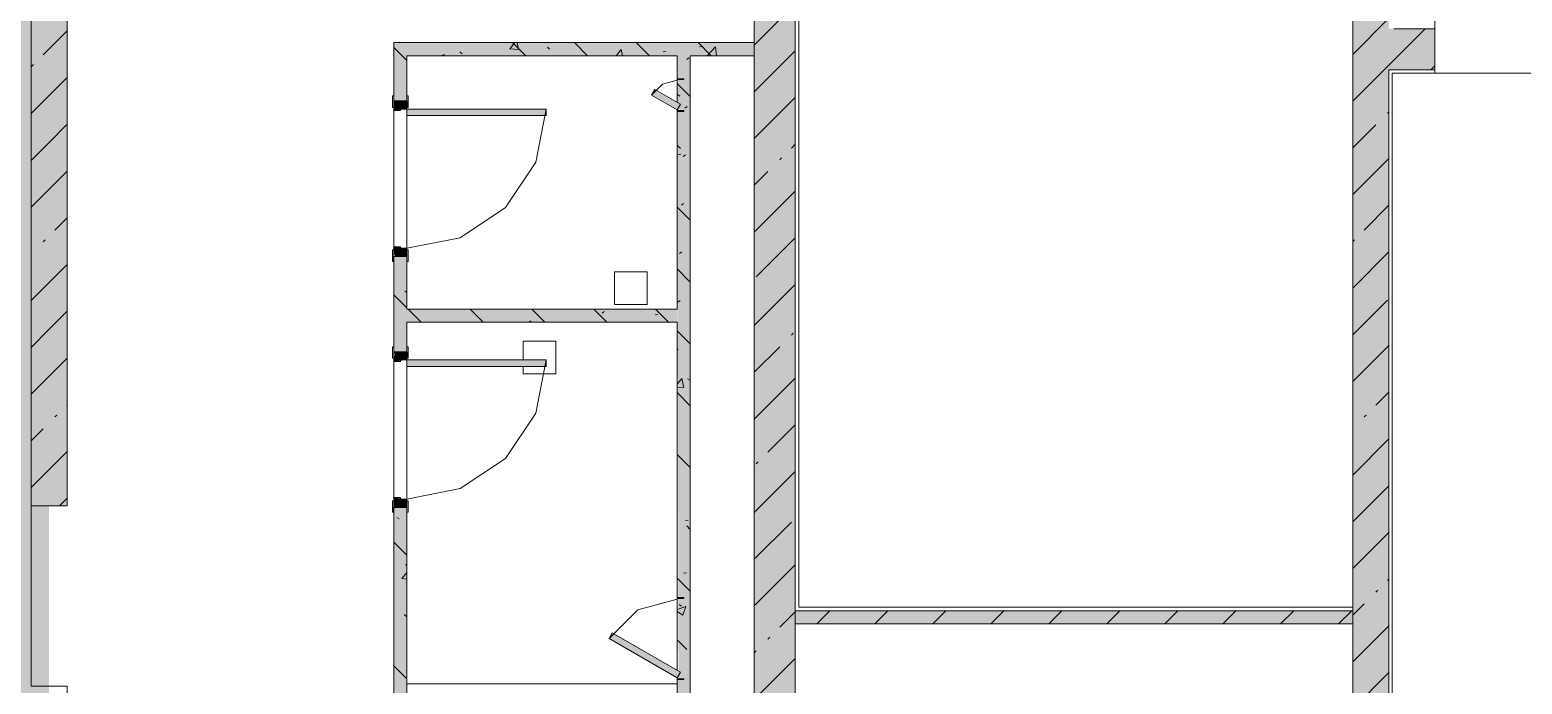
# Model space of a CAD drawing. Header units: millimetres. Extents: x -3817 to 677485, y -22715 to 103890.
# Drawn here: x 13948.4 to 14020.1, y -19466.9 to -19435.4 of the extents above; entities that cross this region are included whole.
import ezdxf

# ---------------------------------------------------------------- set-up
doc = ezdxf.new("R2010")
doc.units = ezdxf.units.MM
doc.layers.add('PDF _Геометрия', color=7, linetype='Continuous', true_color=0x1d1d1d)
doc.layers.add('PDF _Сплошная заливка', color=7, linetype='Continuous', true_color=0xffffff)

msp = doc.modelspace()

# ---------------------------------------------------------------- hatches: boundary and pattern name
at = {"layer": 'PDF _Сплошная заливка', "true_color": 0xd9d9d9, "transparency": 33554559}
msp.add_hatch(color=254, dxfattribs=at).paths.add_polyline_path([(13871.022, -19606.078), (13878.479, -19606.078), (13878.479, -19577.89), (13949.343, -19577.89), (13949.343, -19388.526), (13611.166, -19388.526), (13611.166, -19416.651), (13586.364, -19416.651), (13586.364, -19606.078), (13856.416, -19606.078)])
at = {"layer": 'PDF _Сплошная заливка', "transparency": 33554559}
for points in [[(13983.2, -19467.893), (13985.168, -19467.893), (13985.168, -19390.495), (13983.2, -19390.495), (13983.2, -19461.102)], [(14013.238, -19498.365), (14013.671, -19498.365), (14013.671, -19496.633), (14013.671, -19496.57), (14013.671, -19434.194), (14011.939, -19434.194), (14011.939, -19498.365)], [(13983.2, -19436.668), (13983.2, -19436.038), (13965.891, -19436.038), (13965.891, -19436.668), (13980.129, -19436.668)], [(13979.499, -19449.469), (13979.499, -19448.839), (13966.521, -19448.839), (13966.521, -19449.469), (13973.27, -19449.469)], [(14011.939, -19463.957), (14011.939, -19463.327), (13985.168, -19463.327), (13985.168, -19463.957), (13987.877, -19463.957)]]:
    msp.add_hatch(color=256, dxfattribs=at).paths.add_polyline_path(points)
h = msp.add_hatch(color=256, dxfattribs=at)
h.paths.add_polyline_path([(14073.118, -19437.343), (14073.118, -19435.375), (14041.859, -19435.375), (14041.859, -19437.343), (14071.071, -19437.343)], flags=0)
h.paths.add_polyline_path([(14013.671, -19437.343), (14015.876, -19437.343), (14015.876, -19435.375), (14013.671, -19435.375)], flags=0)
h = msp.add_hatch(color=256, dxfattribs=at)
h.paths.add_polyline_path([(13965.891, -19467.893), (13966.521, -19467.893), (13966.521, -19458.363), (13965.891, -19458.363), (13965.891, -19461.102)], flags=0)
h.paths.add_polyline_path([(13965.966, -19450.883), (13966.521, -19450.883), (13966.521, -19446.313), (13965.891, -19446.313), (13965.891, -19450.883)], flags=0)
h.paths.add_polyline_path([(13965.891, -19438.833), (13966.521, -19438.833), (13966.521, -19436.668), (13965.891, -19436.668), (13965.891, -19438.597)], flags=0)
h = msp.add_hatch(color=256, dxfattribs=at)
h.paths.add_polyline_path([(13979.499, -19476.641), (13980.129, -19476.641), (13980.129, -19469.626), (13979.499, -19469.626), (13979.499, -19469.907)], flags=0)
h.paths.add_polyline_path([(13979.499, -19467.893), (13980.129, -19467.893), (13980.129, -19436.668), (13979.499, -19436.668), (13979.499, -19438.902), (13979.657, -19438.993), (13979.499, -19439.266), (13979.564, -19466.229), (13979.657, -19466.282), (13979.499, -19466.634)], flags=0)

# ---------------------------------------------------------------- linework, layer by layer
at = {"layer": 'PDF _Геометрия', "color": 7, "lineweight": 9}
for points in [[(14013.671, -19496.57), (14013.671, -19437.343), (14015.876, -19437.343), (14015.876, -19435.375), (14013.907, -19435.375), (14015.876, -19435.375), (14015.876, -19434.131), (14015.876, -19388.526), (14015.718, -19388.526), (14013.907, -19388.526), (13913.832, -19388.526), (13894.148, -19388.526)], [(13949.343, -19458.288), (13950.209, -19458.288), (13950.209, -19392.463), (13951.39, -19392.463), (13951.414, -19392.463), (13951.453, -19392.463), (13981.956, -19392.463), (13951.453, -19392.463)], [(13985.168, -19459.784), (13985.168, -19463.327), (13985.168, -19392.463), (14011.939, -19392.463), (14009.183, -19392.463)], [(13983.2, -19424.683), (13983.2, -19421.99), (13983.2, -19436.038), (13983.2, -19433.344)], [(13983.2, -19436.157), (13985.168, -19434.188)], [(14011.939, -19434.194), (14011.939, -19435.375), (14011.939, -19437.343), (14011.939, -19463.327), (13985.168, -19463.327), (13985.168, -19463.957), (13985.168, -19467.893), (14011.939, -19467.893), (14011.939, -19463.957), (13985.168, -19463.957)], [(13985.168, -19438.524), (13985.168, -19434.981)], [(14011.939, -19436.603), (14013.671, -19434.87), (14013.907, -19434.634)], [(13949.343, -19436.339), (13950.209, -19435.473)], [(14011.939, -19438.848), (14013.671, -19437.115), (14015.412, -19435.375)], [(14011.939, -19435.375), (14011.939, -19437.343)], [(13965.891, -19438.597), (13965.891, -19436.668), (13965.891, -19436.038), (13983.2, -19436.038), (13983.2, -19436.668), (13980.129, -19436.668), (13980.129, -19462.697), (13980.129, -19466.634), (13980.129, -19467.893), (13983.2, -19467.893), (13983.2, -19462.91)], [(13983.2, -19438.402), (13985.168, -19436.433)], [(13966.521, -19438.597), (13966.521, -19436.668), (13979.499, -19436.668), (13979.499, -19438.902), (13979.499, -19437.77)], [(13983.2, -19441.651), (13983.2, -19436.668), (13983.2, -19467.893)], [(14015.688, -19437.343), (14015.876, -19437.156)], [(13949.343, -19438.584), (13950.209, -19437.718)], [(13980.129, -19437.77), (13980.129, -19439.345)], [(13983.2, -19440.647), (13985.168, -19438.678)], [(13965.891, -19438.833), (13966.521, -19438.833)], [(13965.891, -19445.998), (13965.891, -19439.148)], [(13966.521, -19439.227), (13966.521, -19445.998)], [(13979.499, -19439.266), (13979.499, -19448.839), (13966.521, -19448.839), (13966.521, -19446.549)], [(14013.604, -19439.428), (14013.671, -19439.36)], [(13949.343, -19440.829), (13950.183, -19439.989)], [(14011.939, -19441.093), (14013.042, -19439.989)], [(13985.168, -19440.887), (13985.168, -19444.823)], [(13984.419, -19441.673), (13984.512, -19441.579)], [(13984.98, -19441.112), (13985.168, -19440.923)], [(14011.939, -19443.338), (14013.671, -19441.605)], [(13949.343, -19443.074), (13950.209, -19442.208)], [(13983.2, -19442.892), (13983.858, -19442.234)], [(13983.2, -19445.137), (13985.168, -19443.168)], [(13949.622, -19445.04), (13950.209, -19444.453)], [(13983.2, -19447.95), (13983.2, -19444.013)], [(14012.481, -19445.04), (14013.671, -19443.85)], [(13983.296, -19447.285), (13985.168, -19445.413)], [(14011.939, -19445.583), (14012.013, -19445.508)], [(13965.891, -19446.549), (13965.891, -19450.647)], [(13966.521, -19446.313), (13965.966, -19446.313)], [(14011.939, -19447.827), (14013.671, -19446.095)], [(13949.343, -19447.564), (13950.209, -19446.698)], [(13985.168, -19447.186), (13985.168, -19451.122)], [(13983.2, -19449.627), (13985.168, -19447.658)], [(14011.939, -19450.072), (14013.604, -19448.408)], [(13949.343, -19449.809), (13950.209, -19448.943)], [(13966.521, -19450.647), (13966.521, -19449.469), (13979.499, -19449.469), (13979.499, -19462.697), (13979.499, -19466.191)], [(13984.98, -19450.091), (13985.074, -19449.998)], [(13965.966, -19450.883), (13966.521, -19450.883)], [(13983.2, -19454.249), (13983.2, -19450.312)], [(13983.2, -19451.872), (13984.419, -19450.653)], [(14011.939, -19452.317), (14013.671, -19450.585)], [(13949.343, -19452.054), (13950.209, -19451.188)], [(13965.891, -19458.048), (13965.891, -19451.198)], [(13966.521, -19451.277), (13966.521, -19458.048)], [(13983.2, -19454.117), (13985.168, -19452.148)], [(14013.042, -19453.459), (14013.671, -19452.83)], [(13950.183, -19453.459), (13950.209, -19453.433)], [(13985.168, -19453.485), (13985.168, -19457.421)], [(13949.622, -19454.02), (13949.715, -19453.927)], [(13983.858, -19455.704), (13985.168, -19454.393)], [(14012.481, -19454.02), (14012.575, -19453.927)], [(14011.939, -19456.807), (14013.671, -19455.075)], [(13949.343, -19456.544), (13950.209, -19455.678)], [(13983.2, -19460.548), (13983.2, -19456.611)], [(13983.2, -19458.607), (13985.168, -19456.638)], [(13983.296, -19456.265), (13983.39, -19456.172)], [(14011.939, -19459.052), (14013.671, -19457.32)], [(13949.844, -19458.288), (13950.209, -19457.923)], [(13965.891, -19458.599), (13965.891, -19467.893), (13960.445, -19467.893), (13950.209, -19467.893), (13950.209, -19466.954), (13949.343, -19466.954)], [(13966.521, -19458.363), (13965.891, -19458.363)], [(13979.499, -19466.634), (13979.499, -19467.893), (13966.521, -19467.893), (13966.521, -19458.599)], [(13983.2, -19460.852), (13984.98, -19459.071)], [(14011.939, -19461.297), (14013.671, -19459.565)], [(13983.2, -19463.097), (13985.168, -19461.128)], [(14013.042, -19462.439), (14013.136, -19462.346)], [(14013.604, -19461.878), (14013.671, -19461.81)], [(14011.939, -19463.542), (14012.481, -19463)], [(13984.419, -19464.123), (13985.168, -19463.373)], [(13986.202, -19463.957), (13986.832, -19463.327)], [(13988.986, -19463.957), (13989.616, -19463.327)], [(13991.77, -19463.957), (13992.4, -19463.327)], [(13994.554, -19463.957), (13995.184, -19463.327)], [(13997.338, -19463.957), (13997.968, -19463.327)], [(14000.121, -19463.957), (14000.751, -19463.327)], [(14002.905, -19463.957), (14003.535, -19463.327)], [(14005.689, -19463.957), (14006.319, -19463.327)], [(14008.473, -19463.957), (14009.103, -19463.327)], [(14011.257, -19463.957), (14011.886, -19463.327)], [(14011.939, -19463.957), (14011.939, -19463.327)], [(14011.939, -19465.787), (14013.671, -19464.055)], [(13983.2, -19465.342), (13983.296, -19465.245)], [(13983.858, -19464.684), (13983.951, -19464.591)], [(13983.2, -19467.587), (13985.168, -19465.618)], [(14011.92, -19468.051), (14011.939, -19468.032), (14013.671, -19466.3)]]:
    msp.add_lwpolyline(points, dxfattribs=at)
at = {"layer": 'PDF _Геометрия', "color": 8, "lineweight": 9, "true_color": 0x737373}
for points in [[(13948.477, -19393.723), (13948.477, -19390.495), (13948.477, -19458.288), (13949.343, -19458.288)], [(13949.06, -19436.622), (13949.343, -19436.339)], [(13948.499, -19437.183), (13948.593, -19437.089)], [(13948.477, -19439.45), (13949.343, -19438.584)], [(13948.477, -19441.695), (13949.343, -19440.829)], [(13948.477, -19443.94), (13949.343, -19443.074)], [(13949.06, -19445.602), (13949.154, -19445.508)], [(13948.477, -19446.185), (13948.499, -19446.163)], [(13948.477, -19448.43), (13949.343, -19447.564)], [(13948.477, -19450.675), (13949.343, -19449.809)], [(13948.477, -19452.92), (13949.343, -19452.054)], [(13948.477, -19455.165), (13949.06, -19454.581)], [(13948.477, -19457.41), (13949.343, -19456.544)]]:
    msp.add_lwpolyline(points, dxfattribs=at)
at = {"layer": 'PDF _Геометрия', "color": 253, "lineweight": 9, "true_color": 0xaaaaaa}
for points in [[(13965.891, -19438.242), (13965.891, -19436.038), (13983.2, -19436.038), (13983.2, -19421.99), (13980.208, -19421.99), (13980.208, -19419.391), (13950.209, -19419.391), (13950.209, -19458.288), (13949.343, -19458.288)], [(13997.373, -19434.981), (14000.128, -19434.981), (13985.334, -19434.981), (13985.334, -19463.161), (14011.939, -19463.161), (14011.939, -19434.981), (14000.128, -19434.981)], [(14015.876, -19435.375), (14015.876, -19437.509), (14041.859, -19437.509), (14041.859, -19435.375)], [(13979.499, -19438.902), (13979.499, -19436.668), (13966.521, -19436.668), (13966.521, -19438.242)], [(13979.499, -19437.849), (13978.791, -19438.038), (13978.272, -19438.557)], [(14041.859, -19437.509), (14015.876, -19437.509), (14015.876, -19437.343), (14013.671, -19437.343)], [(14015.876, -19437.501), (14013.829, -19437.501), (14013.829, -19496.633)], [(13966.521, -19445.919), (13969.082, -19445.41), (13971.254, -19443.959), (13972.704, -19441.788), (13973.214, -19439.227)], [(13979.499, -19443.492), (13979.499, -19439.266)], [(13965.891, -19450.647), (13965.891, -19446.549)], [(13966.521, -19448.839), (13979.499, -19448.839)], [(13979.499, -19466.191), (13979.499, -19449.469), (13966.521, -19449.469)], [(13972.098, -19451.277), (13972.098, -19450.374), (13973.673, -19450.374), (13973.673, -19451.949), (13972.098, -19451.949), (13972.098, -19451.592)], [(13966.521, -19457.969), (13969.082, -19457.46), (13971.254, -19456.009), (13972.704, -19453.838), (13973.214, -19451.277)], [(13950.209, -19467.893), (13965.891, -19467.893), (13965.891, -19458.599)], [(13966.521, -19458.599), (13966.521, -19466.836), (13979.499, -19466.836), (13979.499, -19466.555)], [(13979.499, -19462.776), (13977.61, -19463.282), (13976.226, -19464.665)]]:
    msp.add_lwpolyline(points, dxfattribs=at)
at = {"layer": 'PDF _Геометрия', "color": 8, "lineweight": 9, "true_color": 0x787878}
for points in [[(13966.521, -19436.902), (13966.287, -19436.668), (13965.891, -19436.272)], [(13969.168, -19436.577), (13969.069, -19436.478)], [(13971.876, -19436.373), (13971.458, -19436.336), (13971.708, -19436.038)], [(13972.226, -19436.668), (13971.596, -19436.038)], [(13971.876, -19436.373), (13971.814, -19436.038)], [(13973.276, -19436.257), (13973.373, -19436.346)], [(13975.198, -19436.668), (13974.568, -19436.038)], [(13976.569, -19436.668), (13976.816, -19436.373)], [(13976.87, -19436.668), (13976.816, -19436.374)], [(13978.166, -19436.668), (13977.536, -19436.038)], [(13978.823, -19436.475), (13978.954, -19436.458)], [(13981.137, -19436.668), (13980.507, -19436.038)], [(13980.575, -19436.245), (13980.706, -19436.228)], [(13980.938, -19436.668), (13981.343, -19436.245)], [(13981.393, -19436.668), (13981.344, -19436.246)], [(13968.166, -19436.668), (13968.304, -19436.615)], [(13968.287, -19436.668), (13968.304, -19436.615)], [(13979.956, -19436.854), (13980.06, -19436.774)], [(13980.129, -19438.631), (13979.499, -19438.001)], [(13979.513, -19438.537), (13979.624, -19438.608)], [(13979.871, -19439.184), (13979.975, -19439.104)], [(13979.661, -19441.131), (13979.499, -19440.969)], [(13979.543, -19441.417), (13979.674, -19441.4)], [(13979.785, -19441.515), (13979.89, -19441.434)], [(13979.7, -19443.845), (13979.805, -19443.764)], [(13980.129, -19444.571), (13979.499, -19443.941)], [(13979.615, -19446.175), (13979.72, -19446.095)], [(13980.129, -19447.539), (13979.499, -19446.909)], [(13966.415, -19447.974), (13966.521, -19448.041)], [(13966.521, -19448.781), (13965.891, -19448.151)], [(13979.53, -19448.505), (13979.635, -19448.425)], [(13967.209, -19449.469), (13966.579, -19448.839)], [(13970.181, -19449.469), (13969.551, -19448.839)], [(13972.371, -19449.469), (13972.464, -19449.398)], [(13973.149, -19449.469), (13972.519, -19448.839)], [(13972.966, -19449.297), (13973.063, -19449.387)], [(13976.12, -19449.469), (13975.49, -19448.839)], [(13975.894, -19449.03), (13975.999, -19448.95)], [(13978.44, -19449.118), (13978.571, -19449.101)], [(13979.088, -19449.469), (13978.458, -19448.839)], [(13980.129, -19450.51), (13979.499, -19449.88)], [(13979.499, -19450.794), (13979.55, -19450.755)], [(13979.499, -19452.443), (13979.729, -19452.169)], [(13979.81, -19452.608), (13979.729, -19452.169)], [(13979.999, -19452.183), (13980.11, -19452.253)], [(13979.499, -19452.581), (13979.81, -19452.608)], [(13980.129, -19453.478), (13979.499, -19452.848)], [(13980.129, -19456.45), (13979.499, -19455.82)], [(13966.033, -19458.844), (13966.145, -19458.915)], [(13979.898, -19458.999), (13980.029, -19458.982)], [(13980.129, -19459.417), (13979.958, -19459.246)], [(13966.521, -19460.66), (13965.891, -19460.03)], [(13966.521, -19461.805), (13966.272, -19461.784), (13966.521, -19461.487)], [(13966.458, -19461.099), (13966.521, -19461.157)], [(13979.809, -19461.529), (13979.94, -19461.512)], [(13980.129, -19462.389), (13979.499, -19461.759)], [(13965.901, -19463.008), (13965.891, -19462.998)], [(13979.499, -19463.272), (13979.908, -19463.115)], [(13979.587, -19463.033), (13979.698, -19463.104)], [(13979.766, -19463.539), (13979.908, -19463.116)], [(13966.495, -19463.602), (13966.396, -19463.503)], [(13979.499, -19463.358), (13979.766, -19463.538)], [(13979.958, -19465.186), (13979.499, -19464.727)], [(13966.521, -19466.599), (13965.891, -19465.97)]]:
    msp.add_lwpolyline(points, dxfattribs=at)
at = {"layer": 'PDF _Геометрия', "color": 253, "lineweight": 9, "true_color": 0xaaaaaa}
for points in [[(13979.814, -19437.809), (13979.814, -19437.77), (13979.499, -19437.77), (13979.499, -19437.809)], [(13965.828, -19439.148), (13965.891, -19439.148), (13965.891, -19438.597), (13965.828, -19438.597)], [(13966.521, -19439.148), (13966.584, -19439.148), (13966.584, -19438.597), (13966.521, -19438.597)], [(13978.272, -19438.557), (13979.499, -19439.266), (13979.657, -19438.993), (13978.429, -19438.284)], [(13965.891, -19439.03), (13966.521, -19439.03), (13966.521, -19438.833), (13965.891, -19438.833)], [(13966.521, -19439.227), (13966.521, -19439.03), (13965.891, -19439.03), (13965.891, -19439.305), (13966.206, -19439.305), (13966.206, -19439.227)], [(13965.891, -19439.148), (13965.899, -19439.148), (13965.899, -19439.03), (13965.891, -19439.03)], [(13966.513, -19439.148), (13966.521, -19439.148), (13966.521, -19439.03), (13966.513, -19439.03)], [(13973.214, -19439.227), (13966.521, -19439.227), (13966.521, -19439.541), (13973.214, -19439.541)], [(13979.814, -19439.305), (13979.499, -19439.305), (13979.499, -19439.345), (13979.814, -19439.345)], [(13966.521, -19445.919), (13966.206, -19445.919), (13966.206, -19445.84), (13965.891, -19445.84), (13965.891, -19446.116), (13966.521, -19446.116)], [(13965.828, -19445.998), (13965.828, -19446.549), (13965.891, -19446.549), (13965.891, -19445.998)], [(13965.891, -19445.998), (13965.891, -19446.116), (13965.899, -19446.116), (13965.899, -19445.998)], [(13965.891, -19446.116), (13965.891, -19446.313), (13966.521, -19446.313), (13966.521, -19446.116)], [(13966.513, -19445.998), (13966.513, -19446.116), (13966.521, -19446.116), (13966.521, -19445.998)], [(13966.521, -19445.998), (13966.521, -19446.549), (13966.584, -19446.549), (13966.584, -19445.998)], [(13978.056, -19447.048), (13978.056, -19448.623), (13976.481, -19448.623), (13976.481, -19447.048)], [(13965.828, -19451.198), (13965.891, -19451.198), (13965.891, -19450.647), (13965.828, -19450.647)], [(13965.891, -19451.08), (13966.521, -19451.08), (13966.521, -19450.883), (13965.891, -19450.883)], [(13966.521, -19451.198), (13966.584, -19451.198), (13966.584, -19450.647), (13966.521, -19450.647)], [(13966.521, -19451.277), (13966.521, -19451.08), (13965.891, -19451.08), (13965.891, -19451.355), (13966.206, -19451.355), (13966.206, -19451.277)], [(13965.891, -19451.198), (13965.899, -19451.198), (13965.899, -19451.08), (13965.891, -19451.08)], [(13966.513, -19451.198), (13966.521, -19451.198), (13966.521, -19451.08), (13966.513, -19451.08)], [(13973.214, -19451.277), (13966.521, -19451.277), (13966.521, -19451.592), (13973.214, -19451.592)], [(13965.828, -19458.048), (13965.828, -19458.599), (13965.891, -19458.599), (13965.891, -19458.048)], [(13966.521, -19457.969), (13966.206, -19457.969), (13966.206, -19457.891), (13965.891, -19457.891), (13965.891, -19458.166), (13966.521, -19458.166)], [(13965.891, -19458.048), (13965.891, -19458.166), (13965.899, -19458.166), (13965.899, -19458.048)], [(13966.513, -19458.048), (13966.513, -19458.166), (13966.521, -19458.166), (13966.521, -19458.048)], [(13966.521, -19458.048), (13966.521, -19458.599), (13966.584, -19458.599), (13966.584, -19458.048)], [(13965.891, -19458.166), (13965.891, -19458.363), (13966.521, -19458.363), (13966.521, -19458.166)], [(13979.814, -19462.736), (13979.814, -19462.697), (13979.499, -19462.697), (13979.499, -19462.736)], [(13976.226, -19464.665), (13979.499, -19466.555), (13979.657, -19466.282), (13976.384, -19464.393)], [(13979.814, -19466.594), (13979.499, -19466.594), (13979.499, -19466.634), (13979.814, -19466.634)]]:
    msp.add_lwpolyline(points, close=True, dxfattribs=at)
at = {"layer": 'PDF _Геометрия', "color": 9, "lineweight": 9, "true_color": 0xb7b7b7}
msp.add_lwpolyline([(13949.343, -19458.288), (13948.477, -19458.288), (13948.477, -19466.954), (13949.343, -19466.954)], dxfattribs=at)
at = {"layer": 'PDF _Сплошная заливка', "color": 254, "lineweight": 35, "true_color": 0xd9d9d9, "transparency": 33554559}
msp.add_solid([(13949.343, -19458.288), (13949.343, -19390.495), (13948.477, -19458.288), (13948.477, -19390.495)], dxfattribs=at)
at = {"layer": 'PDF _Сплошная заливка', "lineweight": 35, "transparency": 33554559}
msp.add_solid([(13950.209, -19458.288), (13950.209, -19390.495), (13949.343, -19458.288), (13949.343, -19390.495)], dxfattribs=at)
at = {"layer": 'PDF _Сплошная заливка', "color": 254, "lineweight": 35, "true_color": 0xe2e2e2, "transparency": 33554559}
for points in [[(13966.521, -19439.148), (13966.584, -19439.148), (13966.521, -19438.597)], [(13979.499, -19439.266), (13979.657, -19438.993), (13978.272, -19438.557), (13978.429, -19438.284)], [(13965.891, -19439.305), (13966.521, -19439.227), (13965.891, -19439.03), (13966.521, -19439.03)], [(13966.521, -19439.541), (13973.214, -19439.541), (13966.521, -19439.227), (13973.214, -19439.227)], [(13965.891, -19446.116), (13966.521, -19446.116), (13965.891, -19445.84), (13966.521, -19445.919)], [(13965.828, -19446.549), (13965.891, -19446.549), (13965.828, -19445.998)], [(13966.521, -19451.198), (13966.584, -19451.198), (13966.521, -19450.647)], [(13965.891, -19451.355), (13966.521, -19451.277), (13965.891, -19451.08), (13966.521, -19451.08)], [(13966.521, -19451.592), (13973.214, -19451.592), (13966.521, -19451.277), (13973.214, -19451.277)], [(13965.828, -19458.599), (13965.891, -19458.599), (13965.828, -19458.048)], [(13966.521, -19458.166), (13966.521, -19457.969), (13965.891, -19458.166), (13965.891, -19457.891)], [(13979.499, -19466.555), (13979.657, -19466.282), (13976.226, -19464.665), (13976.384, -19464.393)]]:
    msp.add_solid(points, dxfattribs=at)
at = {"layer": 'PDF _Сплошная заливка', "color": 7, "lineweight": 35, "true_color": 0xfbfbfb, "transparency": 33554559}
for points in [[(13966.521, -19439.03), (13966.521, -19438.833), (13965.891, -19439.03), (13965.891, -19438.833)], [(13966.521, -19446.313), (13966.521, -19446.116), (13965.966, -19446.313), (13965.891, -19446.116)], [(13966.521, -19451.08), (13966.521, -19450.883), (13965.966, -19451.08), (13965.891, -19450.883)], [(13966.521, -19458.363), (13966.521, -19458.166), (13965.891, -19458.363), (13965.891, -19458.166)]]:
    msp.add_solid(points, dxfattribs=at)

doc.saveas('drawing.dxf')
